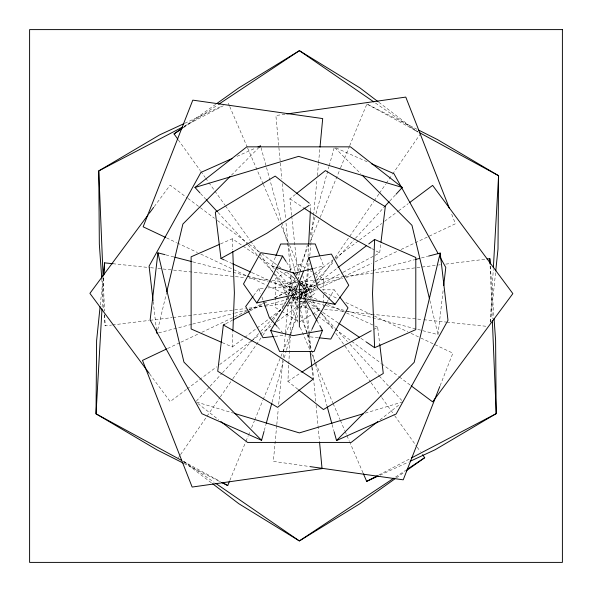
<?xml version="1.0" encoding="UTF-8"?>
<svg xmlns="http://www.w3.org/2000/svg" width="592" height="592" viewBox="0 0 592 592"><rect width="100%" height="100%" fill="white"/><g stroke="black" fill="none" stroke-linecap="round" stroke-linejoin="round"><path stroke-width="0.44" stroke-dasharray="2.96 2.22" d="M222.215 342.583L232.293 347.001L232.9 331.402M297.843 389.233L287.89 381.329L288.748 364.753M288.792 363.828L290.228 336.197M290.272 335.279L292.13 299.36M305.923 297.339L307.736 262.337M308.018 256.81L308.639 244.836M310.4 210.759L310.733 204.307M102.098 307.048L103.822 276.664M490.272 322.085L493.254 269.612M276.708 425.5L273.334 461.39L309.009 466.452M276.797 424.582L278.27 408.939M278.706 404.336L283.035 358.323M283.124 357.405L285.374 333.474M285.462 332.556L288.149 304.029M288.667 298.509L288.926 295.748M289.014 294.823L290.746 276.42L294.927 278.395M305.457 301.713L305.287 303.548L291.915 297.221M305.894 297.11L309.187 262.138M309.794 255.7L313.516 216.124M313.605 215.207L316.979 179.317M317.327 175.639L318.452 163.673M318.54 162.756L319.924 148.03M100.285 304.917L103.104 277.485M490.487 322.115L495.556 272.742M422.784 330.684L437.999 334.628L443.26 289.236M343.131 272.276L379.672 252.91L380.774 243.845M157.716 329.751L166.463 293.025M295.66 287.32L297.376 281.111M297.621 280.223L299.582 273.127M299.826 272.239L307.411 244.74M310.104 234.987L315.003 217.242M315.98 213.697L328.952 166.685M329.196 165.797L334.095 148.052M264.269 430.547L265.986 424.338M272.105 402.16L283.368 361.357M284.345 357.805L286.306 350.708M286.55 349.828L298.294 307.248M300.499 299.263L302.949 290.391L295.785 288.541M440.13 385.681L452.88 353.165L421.127 338.128M296.422 288.985L293.358 296.636L299.7 297.806M304.244 269.441L306.967 262.641M274.244 268.679L271.809 265.986L275.561 256.684M284.056 305.035L287.912 295.66M288.267 294.809L295.985 276.072M296.34 275.221L297.739 271.809M298.094 270.958L309.675 242.853M310.023 242.002L319.85 218.152M320.198 217.294L340.208 168.742M340.555 167.891L349.332 146.594M349.68 145.743L366.877 104.007L416.99 129.263M229.851 480.423L245.643 442.091M245.991 441.24L248.1 436.134M248.448 435.283L250.201 431.02M251.607 427.616L254.412 420.801M254.767 419.95L262.833 400.355M263.188 399.504L298.279 314.322M300.388 309.216L304.244 299.841M305.65 296.437L310.563 284.515L300.447 283.45M285.218 334.406L298.301 304.147M300.477 299.101L306.293 285.655L300.817 285.973M318.237 337.729L308.373 336.67L311.488 330.218M327.198 301.617L328.131 300.04M328.597 299.249L334.191 289.806L339.164 296.296M304.673 295.859L315.366 278.965M315.854 278.203L323.632 265.919L320.072 256.625M178.429 457.69L179.998 455.411M180.523 454.649L219.787 397.706M220.313 396.943L232.353 379.479M232.878 378.717L262.197 336.197M262.722 335.442L272.668 321.012M273.193 320.257L288.896 297.473M290.99 294.439L294.135 289.88M300.433 307.788L304.621 301.72M307.241 297.917L316.143 285.011M316.661 284.256L332.896 260.717M334.991 257.675L373.73 201.487M374.255 200.732L378.969 193.895M379.487 193.14L385.769 184.023M386.295 183.268L392.052 174.914M392.577 174.152L419.802 134.673M253.576 295.674L258.852 288.452L264.328 288.126M154.216 206.63L170.148 185.133L187.131 197.832M196.329 401.124L209.442 386.909M210.071 386.228L221.933 373.367M222.555 372.694L252.532 340.2M253.154 339.527L260.029 332.082M260.65 331.402L271.269 319.895M271.891 319.221L285.004 305.006M294.372 294.853L296.873 292.145M300.507 297.798L316.113 280.882M316.742 280.201L333.599 261.93M336.101 259.222L354.83 238.916M355.459 238.236L384.186 207.104M389.802 201.006L395.426 194.916M231.413 175.195L258.586 147.83M291.649 215.303L289.895 198.801L295.586 194.287M379.997 419.854L399.43 404.617M232.293 347.001L244.022 338.002M244.755 337.44L268.938 318.881M269.671 318.318L282.865 308.195M288.733 303.696L298.257 296.385M298.99 295.822L307.056 289.636L300.188 284.959M300.595 296.252L316.72 283.879M317.453 283.316L337.24 268.132M293.802 289.199L287.89 293.617L289.37 294.72M300.447 284.227L313.738 274.288M314.47 273.733L334.413 258.83M335.146 258.275L358.774 240.604M359.514 240.056L381.67 223.487M384.622 221.282L397.913 211.337M398.653 210.789L408.251 203.611M186.399 389.44L170.148 401.591L149.82 374.159M187.131 388.892L216.672 366.803M219.625 364.591L250.638 341.399M251.371 340.851L259.496 334.776M260.236 334.221L271.314 325.94M277.219 321.523L297.894 306.057M298.627 305.509L304.54 301.091M308.232 298.331L314.877 293.358L300.107 282.317M183.742 127.028L215.806 104.251M396.374 477.811L404.573 471.987M183.276 127.783L217.109 105.317M395.486 477.093L405.483 470.455M287.89 381.329L300.965 372.701M286.239 272.165L275.428 278.684L275.428 307.544L280.83 310.8M289.325 270.3L299.367 264.254L306.316 268.442M296.377 280.482L287.401 285.899L291.886 288.6M299.367 321.974L311.725 314.522M312.495 314.056L320.99 308.943M373.633 329.426L377.666 327.213L379.761 344.448M225.781 323.743L232.279 320.302M250.142 310.837L263.129 303.948M263.943 303.518L267.192 301.802M295.608 286.743L273.689 298.361L292.929 289.185M300.477 284.16L302.919 282.872L304.273 295.704M300.1 295.075L342.324 272.705M184.282 126.177L223.384 105.731M378.902 474.976L410.67 458.363M167.566 348.518L180.101 342.583M180.937 342.191L198.49 333.881M201.835 332.297L247.796 310.541M248.633 310.149L264.513 302.63M293.765 288.785L295.438 287.993M300.455 285.625L304.628 283.642L305.931 297.45M298.309 298.124L293.292 300.499L292.951 296.814M299.145 297.724L316.698 289.421M320.043 287.838L342.605 277.16M343.441 276.76L371.857 263.314M375.202 261.731L397.765 251.052M401.11 249.469L455.433 223.754L451.407 213.483M184.859 123.232L222.422 105.872M380.034 475.191L408.421 462.071M237.015 156.347L255.485 148.118M220.535 243.919L232.293 238.768L242.209 245.517M365.257 413.135L403.034 401.798M298.745 289.703L315.758 285.292M316.653 285.063L342.613 278.344M346.194 277.411L372.161 270.692M373.056 270.463L414.237 259.799M421.4 257.942L427.668 256.321M158.649 332.874L191.778 324.298M192.674 324.061L233.855 313.397M234.75 313.168L248.174 309.69M249.069 309.461L265.186 305.287M266.082 305.058L288.467 299.263M292.041 298.331L301.89 295.785L300.425 290.465M313.849 268.368L323.632 265.919M294.165 294.831L305.746 292.315L300.322 283.834M285.026 114.226L275.879 115.529L281.859 179.021M344.019 276.634L281.659 284.315L286.402 295.312M344.936 276.523L437.547 265.12M438.465 265.009L440.3 264.787M445.806 264.106L485.233 259.252M104.347 314.833L105.132 325.852L111.548 325.06M112.465 324.949L149.147 320.427M150.065 320.316L172.072 317.608M172.99 317.497L245.428 308.58M249.099 308.121L263.773 306.316M264.691 306.205L285.781 303.607M289.444 303.156L309.616 300.677M274.836 336.382L284.856 335.25M267.976 287.912L296.259 286.247M295.593 289.925L317.652 289.858M322.248 289.843L334.191 289.806M112.88 263.729L149.658 267.599M150.575 267.695L154.253 268.08M157.931 268.465L172.642 270.011M173.567 270.107L245.28 277.648M248.958 278.033L268.272 280.068M271.95 280.453L299.53 283.353M285.892 305.228L297.85 306.478M298.768 306.582L307.958 307.544M311.636 307.929L320.834 308.898M324.512 309.283L344.736 311.414M345.661 311.51L422.895 319.628M423.813 319.724L445.88 322.048M446.797 322.144L487.253 326.392M165.975 254.93L174.033 257.017M192.829 261.886L232.219 272.083M233.115 272.313L246.546 275.791M247.441 276.02L268.035 281.355M268.931 281.585L294.89 288.304M292.966 297.073L303.711 299.855M307.292 300.788L325.2 305.42M326.096 305.65L346.683 310.985M347.578 311.214L421.889 330.454M196.581 402.064L233.477 413.135M271.809 265.986L275.265 267.103M336.019 147.919L368.764 162.497M294.372 289.066L296.866 290.213M300.203 291.738L319.354 300.514M327.687 304.325L374.336 325.689M375.165 326.074L377.666 327.213M225.123 260.332L231.79 263.381M251.778 272.542L268.442 280.171M269.271 280.549L297.591 293.521M298.427 293.906L302.593 295.808M300.773 281.17L316.653 288.681M324.179 292.241L337.551 298.575M345.906 302.527L373.485 315.58M374.322 315.98L407.755 331.801M411.092 333.385L420.29 337.736M166.552 237.888L176.579 242.631M177.415 243.031L197.469 252.525M200.814 254.101L266.008 284.959M266.844 285.351L287.734 295.245M184.201 463.588L220.35 481.807M366.877 104.007L417.782 131.72M183.298 461.338L220.468 481.577M371.613 248.499L379.672 252.91M310.178 270.766L311.725 271.698M314.811 273.563L323.306 278.684L323.306 290.406M281.607 311.266L298.597 321.508M289.895 198.801L302.971 207.429M242.979 246.035L257.468 255.892M258.23 256.417L275.014 267.836M275.776 268.354L297.132 282.887M300.625 297.332L302.149 298.375M307.492 302.009L321.981 311.866M322.744 312.384L338.002 322.766M360.891 338.335L365.464 341.451M375.446 103.023L418.048 132.342M183.749 461.353L214.178 482.295M187.871 198.379L214.452 218.263M217.405 220.468L248.418 243.66M249.158 244.215L260.976 253.05M261.708 253.598L277.959 265.749M278.691 266.304L280.911 267.961M286.817 272.379L294.942 278.447M292.322 296.932L298.227 301.35M298.967 301.898L309.305 309.631M314.47 313.494L317.43 315.706M318.163 316.254L334.413 328.405M335.146 328.96L380.93 363.192M381.67 363.747L398.653 376.445M399.385 377L410.463 385.281M378.799 102.268L418.144 132.245M184.253 462.13L211.943 483.227M197.861 403.492L218.744 419.854M334.983 147.815L360.861 173.878M300.618 290.79L307.485 298.235M309.986 300.943L319.976 311.777M320.598 312.45L334.961 328.02M335.59 328.701L347.452 341.554M349.953 344.263L378.673 375.402M379.302 376.075L388.67 386.228M389.292 386.909L401.783 400.444M200.584 193.562L205.587 198.979M218.071 212.513L247.426 244.326M248.048 245.007L257.416 255.159M259.91 257.868L274.274 273.43M274.903 274.111L293.632 294.416M294.261 295.09L298.005 299.152M276.679 271.38L291.286 287.557M294.942 291.604L297.983 294.979M300.418 297.672L301.639 299.019M277.685 327.073L282.465 332.526M300.44 283.79L312.221 300.277M312.761 301.025L319.724 310.77M321.863 313.767L333.651 330.262M335.79 333.259L344.359 345.254M344.899 346.002L370.607 381.981M371.14 382.728L381.315 396.973M381.855 397.72L394.176 414.962M394.709 415.71L416.672 446.442M417.205 447.189L420.416 451.689M178.333 139.912L200.296 170.644M200.829 171.391L205.121 177.385M205.653 178.133L208.332 181.885M208.865 182.632L224.938 205.121M225.471 205.868L250.113 240.352M250.645 241.099L259.215 253.095M259.747 253.842L273.141 272.579M273.674 273.334L288.674 294.32M291.886 298.819L298.316 307.81M286.528 262.249L291.945 270.729M300.507 291.072L303.193 295.896M317.09 320.82L319.332 324.838M228.268 103.171L229.363 105.709M229.726 106.553L247.241 147.149M247.604 147.993L262.929 183.513M263.299 184.364L279.72 222.414M281.178 225.804L289.207 244.407M289.569 245.251L300.514 270.625M302.704 275.694L313.286 300.225M286.772 296.155L288.23 299.537M288.593 300.381L298.079 322.374M300.27 327.443L310.119 350.279M311.584 353.661L332.748 402.715M333.111 403.559L340.045 419.624M340.407 420.475L344.788 430.621M345.151 431.464L346.609 434.854M346.979 435.697L349.169 440.774M349.532 441.617L363.029 472.904M290.998 289.939L292.929 295.127M293.255 295.993L298.079 308.98M300.329 315.033L308.373 336.67M258.852 288.452L260.702 293.58M261.93 297.006L263.166 300.425M261.013 147.652L287.209 242.565M287.453 243.453L295.282 271.832M295.526 272.72L296.259 275.384M295.66 292.404L298.102 301.269M300.551 310.141L315.24 363.362M315.484 364.25L326.991 405.942M332.127 424.568L333.844 430.776M429.896 300.588L437.999 334.628M153.18 301.565L156.443 329.707M304.762 300.292L308.262 333.303M308.358 334.221L310.008 349.805M311.858 367.225L313.124 379.146M291.745 216.221L297.576 271.232M297.672 272.15L298.353 278.573M306.619 304.806L310.867 349.902M312.517 367.388L315.721 401.435M316.069 405.12L319.443 441.01M282.295 183.624L285.67 219.514M286.017 223.191L287.838 242.52M287.927 243.438L292.085 287.616M292.167 288.533L292.515 292.211M490.339 266.03L493.913 316.513M101.817 279.039L104.022 310.245M490.124 266.067L492.285 318.637M103.156 277.892L104.525 311.089M104.673 314.781L105.132 325.852M232.293 238.768L232.723 249.772M323.306 294.912L323.306 306.641"/><path stroke-width="0.89" d="M232.93 330.491L234.38 292.885L232.789 251.607M374.618 239.449L372.531 293.565L374.618 347.682L415.799 329.64L415.799 257.49L374.618 239.449L368.757 243.948M308.684 243.919L310.356 211.677M101.987 308.883L96.03 413.83L157.087 449.927L183.379 463.173M103.926 274.829L104.606 262.855L112.88 263.729M493.358 267.769L498.59 175.713L437.532 139.616L418.633 130.092M320.013 147.105L322.699 118.578L192.8 100.144L143.146 226.81L165.716 237.488M100.092 306.745L96.614 340.578L96.03 413.83L181.685 460.458M103.289 275.657L104.606 262.855M495.748 270.914L497.998 248.973L498.59 175.713L419.402 132.601M165.079 254.693L157.916 252.843L150.131 320.02L201.961 413.749L261.583 440.3L264.025 431.435M443.682 285.603L445.783 267.451L439.974 256.943M223.347 325.03L217.723 371.28L277.567 407.355L313.124 379.146L269.279 350.205L223.347 325.03L224.967 324.172M380.996 242.032L385.296 206.66L325.445 170.585L296.296 193.717M166.678 292.13L182.891 224.05L230.118 176.497M428.564 256.092L440.196 253.073L414.171 362.356L336.537 440.537L334.088 431.664M266.23 423.45L271.861 403.048M439.797 386.539L403.226 479.831L309.919 466.585M319.776 325.644L322.47 330.462L314.145 351.463L279.602 351.507L270.648 330.528L293.528 293.24M296.422 288.985L303.563 271.136M307.307 261.79L309.009 257.542L331.416 254.086L348.755 285.285L335.013 304.34L302.416 298.309M275.902 255.84L280.675 244L315.218 243.956L319.747 255.781M221.993 482.635L227.742 485.536L229.496 481.274M311.88 329.411L316.942 318.933L326.732 302.401M282.584 256.084L267.14 286.299L256.765 302.949L243.497 283.931L260.702 252.688L282.584 256.084L286.032 261.479M253.05 296.4L245.658 306.515L262.989 337.721L273.926 336.485M148.17 214.785L89.91 293.358L149.265 373.419M149.265 213.298L153.661 207.37M384.807 206.423L389.181 201.687M396.048 194.243L402.294 187.472L350.464 146.846L246.797 146.846L194.968 187.472L199.963 192.888M259.229 147.179L260.524 145.876L258.008 146.994M377.837 421.548L351.197 442.424L247.537 442.424L220.897 421.548M337.973 267.569L366.559 245.636M409.723 202.501L432.619 185.385L512.857 293.617L432.619 401.85L411.203 385.836M177.8 139.157L174.048 133.91L182.995 127.554M216.546 103.726L238.916 87.831L299.389 50.675L359.855 87.831L378.073 101.713M394.879 478.869L359.84 503.762L299.367 540.925L238.894 503.762L212.669 483.782M406.06 470.929L424.701 457.69L422.562 454.686M174.048 133.91L181.744 128.804M218.648 104.296L299.389 50.675L373.929 101.979M393.946 478.114L299.367 540.925L215.695 483.338M407.015 469.434L424.701 457.69M309.194 205.328L266.888 233.255L220.964 258.423L215.333 212.173L275.184 176.098L309.313 203.182M301.735 372.19L331.735 352.388L371.221 330.75M233.093 319.865L249.328 311.266M182.654 127.028L98.753 170.903L99.338 244.163L101.75 278.122M363.399 473.755L366.677 481.363L377.267 475.827M411.484 457.934L496.2 413.63L495.608 340.378L494.046 318.348M166.729 348.91L142.494 360.387L192.148 487.053L322.041 468.612L319.532 441.928M184.023 123.617L159.81 134.806L98.753 170.903L103.082 276.042M366.677 481.363L378.369 475.961M410.093 461.301L435.135 449.728L496.2 413.63L492.359 320.479M231.975 158.589L200.91 172.427L149.08 266.156L153.076 300.655M336.537 440.537L396.152 413.986L447.981 320.257L440.196 253.073M219.691 244.289L191.12 256.802L191.12 328.96L221.371 342.213M194.968 187.472L298.627 156.369L402.294 187.472M363.495 413.66L299.367 432.9L234.358 413.394M415.133 259.562L419.61 258.408M312.961 268.59L294.283 273.275L276.131 267.384M256.765 302.949L294.165 294.831M322.47 330.462L293.121 335.649L270.648 330.528M286.861 113.967L405.779 97.088L449.395 208.347M487.068 259.03L489.821 258.689L490.206 264.195M319.14 337.825L330.795 339.083L348.007 307.84L339.719 297.021M174.929 257.246L191.934 261.649M371.28 163.621L393.954 173.715L438.191 253.709M220.964 258.423L224.294 259.955M232.619 263.766L250.949 272.157M222.089 482.458L227.742 485.536M370.807 248.055L333.74 227.742L303.74 207.94M292.633 289.051L299.367 293.114L299.367 283.716M338.765 323.284L359.359 337.299M366.226 341.969L374.618 347.682M298.553 389.795L323.439 409.546L383.29 373.463L379.761 344.448M335.013 304.34L317.675 287.719L309.009 257.542M362.156 175.18L411.973 225.345L429.466 298.797M261.583 440.3L183.949 362.126L157.916 252.843M206.208 199.659L217.449 211.84M277.093 326.392L269.323 317.541L263.47 301.284M292.929 272.276L299.337 282.295M303.644 296.703L317.09 320.82M327.235 406.83L331.883 423.68M156.443 329.707L156.858 333.333M310.208 351.641L311.762 366.307M489.821 258.689L490.006 263.299M299.367 294.727L299.367 327.132M562.4 29.6L29.6 29.6L29.6 562.4L562.4 562.4L562.4 29.6"/></g></svg>
